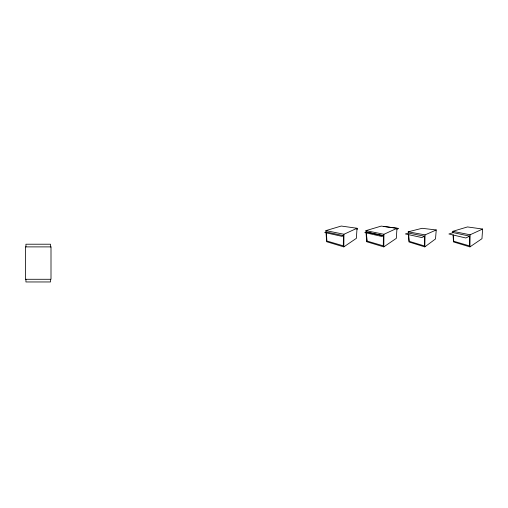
<?xml version="1.0" encoding="UTF-8"?>
<svg xmlns="http://www.w3.org/2000/svg" width="508" height="508" viewBox="0 0 508 508"><rect width="100%" height="100%" fill="white"/><g stroke="black" fill="none" stroke-linecap="round" stroke-linejoin="round"><path stroke-width="0.76" d="M343.319 245.796L343.414 235.712M383.299 245.796L383.394 235.725L366.325 232.023L364.763 232.575L381.965 236.499L383.35 235.756M343.51 235.668L342.075 236.36L324.682 232.499L326.301 231.985L343.51 235.668L343.408 245.872L326.866 240.995L326.434 232.886M469.659 236.15L465.817 237.992L448.901 233.991L453.187 232.626L469.659 236.15L469.563 245.916L453.727 241.249L453.339 235.039M343.814 246.888L343.96 234.258L357.035 228.257L356.375 238.322L343.814 246.888L326.625 241.706L326.053 232.804M383.794 246.888L383.94 234.29L396.977 228.308L396.316 238.341L383.794 246.888L366.649 241.719L366.084 232.88M469.944 246.888L470.09 234.798L482.6 229.057L481.965 238.69L469.944 246.888L453.498 241.929L453.053 234.969M424.599 236.252L421.837 237.554L405.397 233.953L408.578 233.07L424.599 236.252L424.421 245.929L409.188 241.325L408.699 234.677M424.802 246.888L425.056 234.893L436.251 229.959L435.496 238.951L424.802 246.888L408.978 241.967L408.426 234.62M356.972 229.203L357.403 228.994L356.991 228.937M396.919 229.248L398.634 228.422L383.819 226.454M326.009 232.08L325.914 230.613L341.255 226.041L357.035 228.257M366.033 232.124L365.938 230.651L381.235 226.092L396.977 228.308M452.907 232.715L452.819 231.311L467.493 226.936L482.6 229.057M408.318 233.147L408.216 231.807L422.072 228.302L436.251 229.959M408.216 231.807L425.056 234.893M452.819 231.311L470.09 234.798M365.938 230.651L383.94 234.29M325.914 230.613L343.96 234.258M366.325 232.023L383.489 235.693L383.388 245.872L366.89 241.014L366.382 232.943M366.459 232.962L366.96 240.989M50.502 246.888L50.502 244.215L25.933 244.215L25.933 246.888M50.502 279.286L50.502 281.959L25.933 281.959L25.933 279.286M51.003 246.888L25.4 246.888L25.4 279.286L51.003 279.286L51.003 246.888"/></g></svg>
